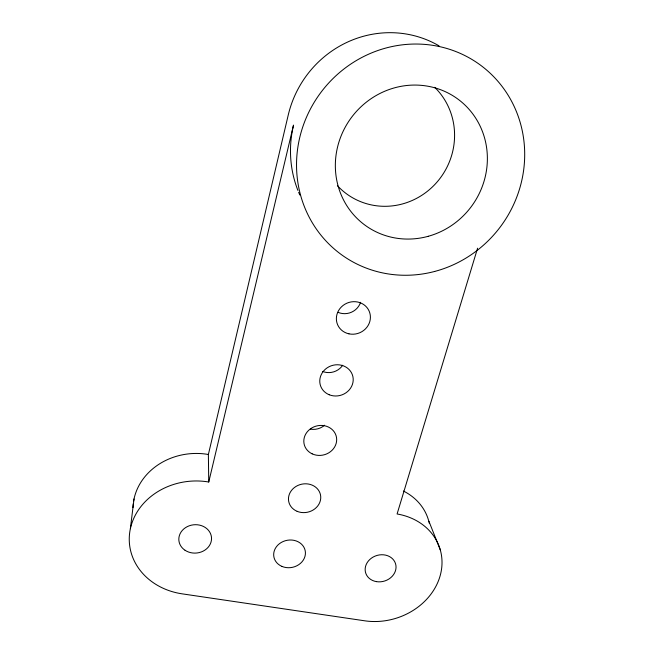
<?xml version="1.0" encoding="UTF-8"?>
<svg xmlns="http://www.w3.org/2000/svg" width="654" height="654" viewBox="0 0 654 654"><rect width="100%" height="100%" fill="white"/><g stroke="black" fill="none" stroke-linecap="round" stroke-linejoin="round"><path stroke-width="0.98" d="M130.367 528.702L134.013 498.969M477.584 248.193L397.092 513.979A62.547 53.391 -17.2 0 1 439.864 576.746A62.547 53.391 -17.2 0 1 364.744 620.809L182.18 593.848A65.498 56.767 -4.9 0 1 130.612 527.639A65.498 56.767 -4.9 0 1 208.749 482.006L208.373 454.489L288.251 114.998A104.084 100.095 -59.3 0 1 439.055 45.854M208.749 482.006L293.523 125.094A110.215 105.621 -56.2 0 0 297.897 190.404M440.281 549.867L428.591 520.453A59.481 51.421 -17.1 0 0 403.42 491.04M428.844 521.369A59.481 51.421 -17.1 0 1 429.286 523.233M132.966 507.586A62.155 54.495 -4.4 0 1 133.244 503.727M133.653 500.858A62.155 54.495 -4.4 0 1 208.373 454.489M434.706 87.317A69.357 66.692 -59 0 1 433.815 185.548A69.357 66.692 -59 0 1 337.407 185.687M324.588 425.223A15.68 14.265 -14.3 0 1 310.405 429.13M342.696 365.259A15.958 14.813 -17.4 0 1 322.684 371.464M360.599 302.303A16.26 15.377 -22.8 0 1 338.102 312.342M299.843 195.023A110.215 105.621 -56.2 0 1 298.649 192.26M312.195 453.86A16.53 14.895 -14.6 0 0 336.679 439.488A16.53 14.895 -14.6 0 0 311.86 427.92A16.53 14.895 -14.6 0 0 312.195 453.86M329.24 394.763A16.841 15.492 -17.5 0 0 353.168 378.462A16.841 15.492 -17.5 0 0 327.065 367.908A16.841 15.492 -17.5 0 0 329.24 394.763M281.907 566.389A15.966 13.783 -11.5 0 0 305.426 552.761A15.966 13.783 -11.5 0 0 281.31 542.436A15.966 13.783 -11.5 0 0 281.907 566.389M434.689 271.443A117.532 112.112 -53.2 0 0 495.152 78.218A117.532 112.112 -53.2 0 0 302.001 129.288A117.532 112.112 -53.2 0 0 434.689 271.443M185.033 550.259A16.366 14.184 -5 0 0 211.365 540.621A16.366 14.184 -5 0 0 189.145 525.832A16.366 14.184 -5 0 0 185.033 550.259M376.475 581.635A15.631 13.342 -17.2 0 0 395.547 563.732A15.631 13.342 -17.2 0 0 369.772 559.513A15.631 13.342 -17.2 0 0 376.475 581.635M428.288 236.282A78.308 74.687 -52.9 0 0 467.079 107.166A78.308 74.687 -52.9 0 0 338.715 142.752A78.308 74.687 -52.9 0 0 428.288 236.282M297.129 511.33A16.244 14.323 -12.7 0 0 320.746 496.827A16.244 14.323 -12.7 0 0 295.951 486.47A16.244 14.323 -12.7 0 0 297.129 511.33M348.974 333.842A17.176 16.121 -22.6 0 0 369.829 313.021A17.176 16.121 -22.6 0 0 341.347 306.963A17.176 16.121 -22.6 0 0 348.974 333.842"/></g></svg>
